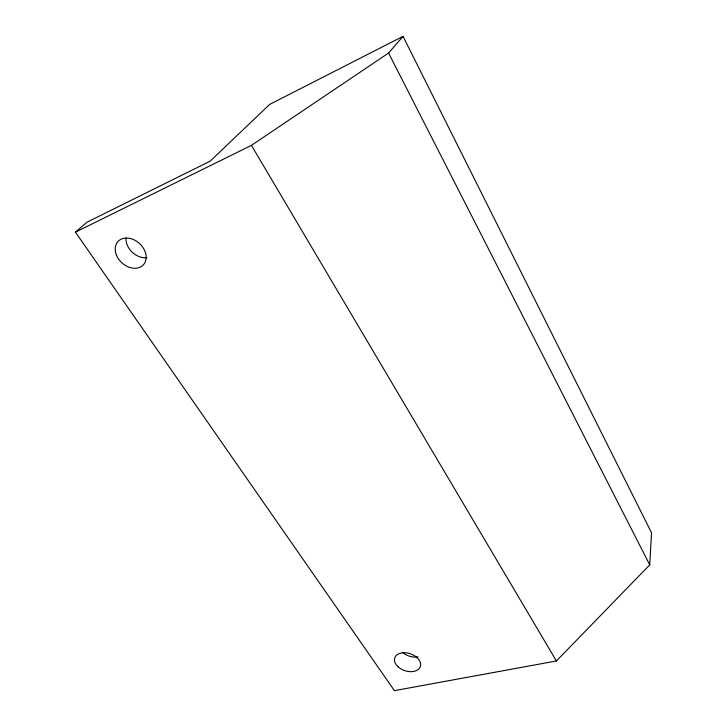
<?xml version="1.0" encoding="UTF-8"?>
<svg xmlns="http://www.w3.org/2000/svg" width="727" height="727" viewBox="0 0 727 727"><rect width="100%" height="100%" fill="white"/><g stroke="black" fill="none" stroke-linecap="round" stroke-linejoin="round"><path stroke-width="1.09" d="M649.729 564.87L651.565 532.846L403.04 36.35L269.617 104.434L210.167 161.167L86.922 222.244L75.435 232.149L394.425 690.65L556.409 660.979L649.729 564.87L388.582 53.035L403.04 36.35M75.435 232.149L251.433 145.364L388.582 53.035M251.433 145.364L556.409 660.979M417.97 656.835A13.295 8.888 18.7 0 1 402.549 652.301M146.899 257.685A16.939 12.959 42.9 0 1 125.98 238.129M397.96 666.695A13.504 8.906 18.8 0 0 420.07 667.168A13.504 8.906 18.8 0 0 404.603 652.71A13.504 8.906 18.8 0 0 397.96 666.695M116.356 254.904A17.257 13.077 42.5 0 0 142.937 265.3A17.257 13.077 42.5 0 0 132.768 239.274A17.257 13.077 42.5 0 0 116.356 254.904"/></g></svg>
